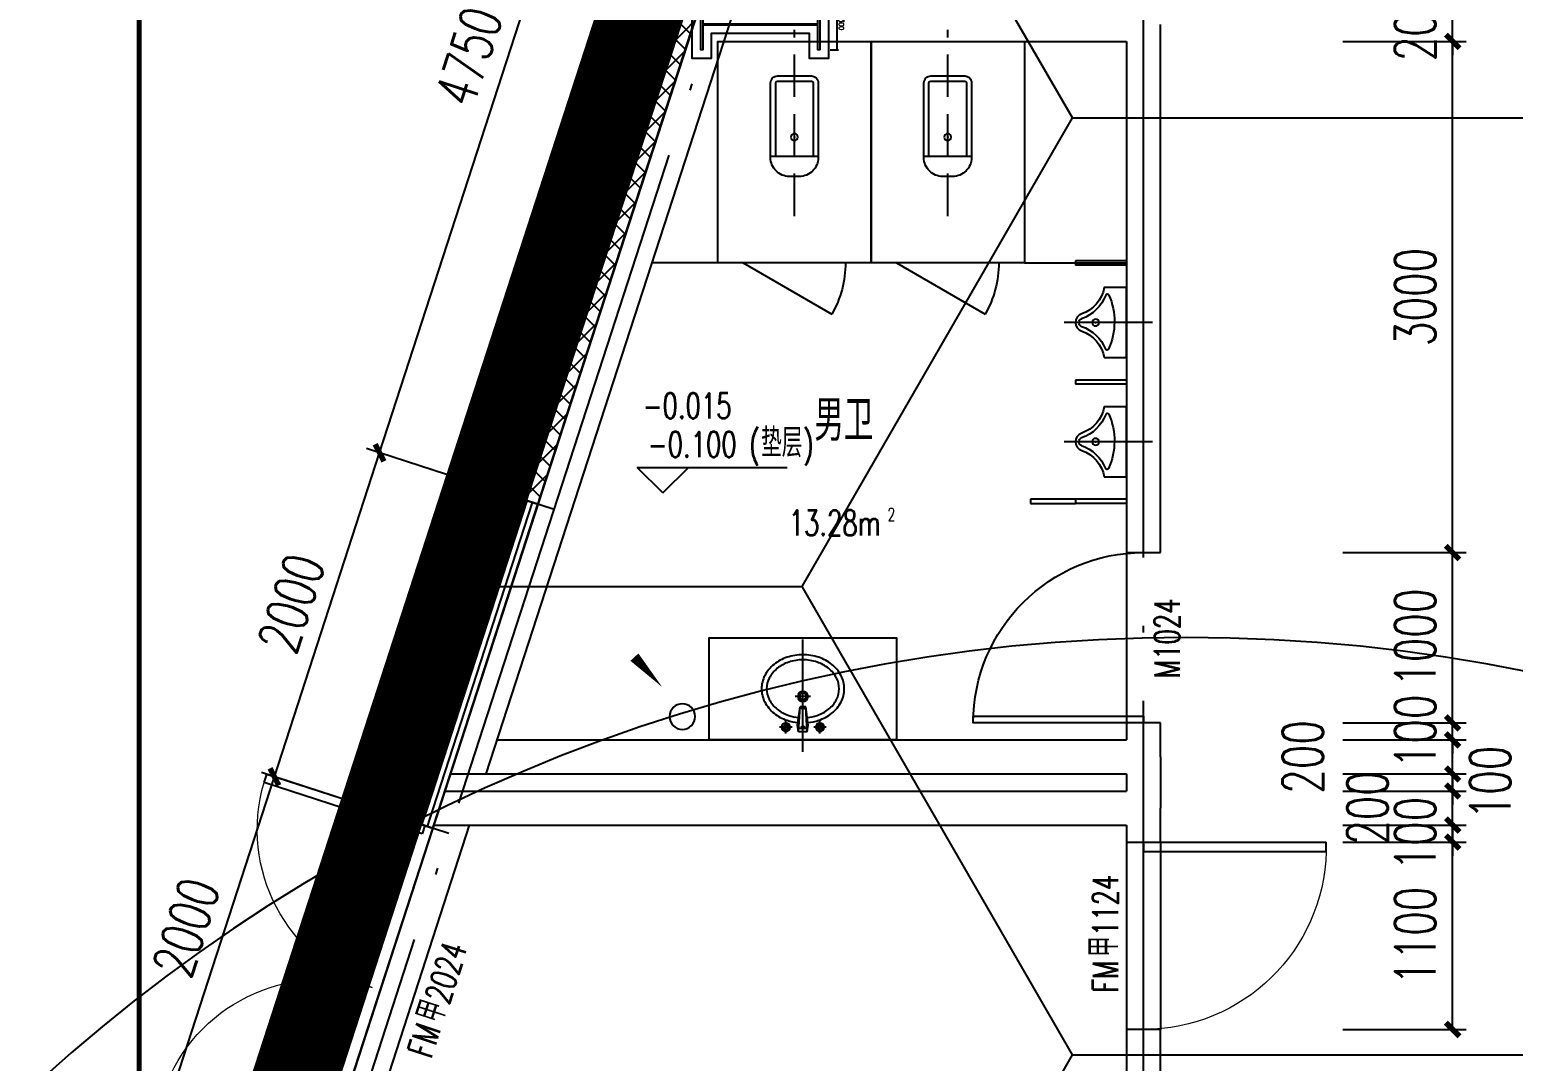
# Model space of a CAD drawing. Extents: x -821772 to -21949, y 506164 to 1049594.
# Drawn here: x -301393 to -292684, y 610383 to 616439 of the extents above; entities that cross this region are included whole.
import ezdxf
from ezdxf.xclip import XClip

# ---------------------------------------------------------------- set-up
doc = ezdxf.new("R2010")
doc.units = 0
doc.header["$LTSCALE"] = 1000
doc.header["$MEASUREMENT"] = 0
doc.header["$XCLIPFRAME"] = 2
for name, pattern in [('10平面20250807_t3$0$10平面$1$DOTE', [2.42, 2, -0.2, 0.02, -0.2]), ('10平面20250807_t3$0$DASH', [0.35, 0.25, -0.1]), ('10平面20250807_t3$0$DOTE', [2.42, 2, -0.2, 0.02, -0.2]), ('DASH', [0.35, 0.25, -0.1])]:
    doc.linetypes.add(name, pattern=pattern)
doc.layers.get('Defpoints').update_dxf_attribs({"color": 210})
doc.layers.add('1-防火分区线', color=201, linetype='DASH', lineweight=50)
for name, color, linetype in [('10平面20250807_t3$0$10平面$0$WINDOW_TEXT', 8, 'Continuous'), ('10平面20250807_t3$0$10平面$1$A-AXIS-DOTE', 8, '10平面20250807_t3$0$10平面$1$DOTE'), ('10平面20250807_t3$0$A-AXIS-DOTE', 8, '10平面20250807_t3$0$DOTE'), ('10平面20250807_t3$0$A-AXIS-DP', 8, 'Continuous'), ('10平面20250807_t3$0$A-HATCH-2', 8, 'Continuous'), ('10平面20250807_t3$0$A-LIN-V', 8, 'Continuous'), ('10平面20250807_t3$0$A-WC', 8, 'Continuous'), ('10平面20250807_t3$0$A-WINDOW', 8, 'Continuous'), ('10平面20250807_t3$0$A-彩色打印层', 8, 'Continuous'), ('10平面20250807_t3$0$A-防火门窗', 8, 'Continuous'), ('10平面20250807_t3$0$AS-COLN', 8, 'Continuous'), ('10平面20250807_t3$0$AS-WALL', 8, 'Continuous'), ('10平面20250807_t3$0$AS-结构边线层', 8, 'Continuous'), ('10平面20250807_t3$0$DIM_ELEV', 8, 'Continuous'), ('10平面20250807_t3$0$DIM_SYMB', 8, 'Continuous'), ('10平面20250807_t3$0$PUB_HATCH', 8, 'Continuous'), ('10平面20250807_t3$0$PUB_TEXT', 8, 'Continuous'), ('10平面20250807_t3$0$SB_ZF消火栓', 10, 'Continuous'), ('10平面20250807_t3$0$SB_ZF消火栓M', 10, 'Continuous'), ('10平面20250807_t3$0$建-墙-幕', 8, 'Continuous'), ('10平面20250807_t3$0$建-房间', 8, 'Continuous'), ('10平面20250807_t3$0$建-标高', 8, 'Continuous'), ('10平面20250807_t3$0$建-门', 8, 'Continuous'), ('10平面20250807_t3$0$建-门窗编号', 8, 'Continuous'), ('PUB_HATCH', 8, 'Continuous')]:
    doc.layers.add(name, color=color, linetype=linetype)
doc.styles.add('10平面20250807_t3$0$10平面$0$_TCH_WINDOW', font='SIMPLEX', dxfattribs={"height": 3.5, "bigfont": 'GBCBIG'})
doc.styles.add('10平面20250807_t3$0$_TCH_DIM_T3', font='SIMPLEX', dxfattribs={"width": 0.705882, "bigfont": 'GBCBIG'})
doc.styles.add('10平面20250807_t3$0$_TCH_SPACE', font='SIMPLEX', dxfattribs={"height": 5, "bigfont": 'GBCBIG'})
doc.styles.add('10平面20250807_t3$0$A-STANDARD', font='SIMPLEX', dxfattribs={"bigfont": 'GBCBIG'})
doc.styles.add('10平面20250807_t3$0$A-WIN-LABEL', font='SIMPLEX', dxfattribs={"bigfont": 'GBCBIG'})
doc.dimstyles.new('10平面20250807_t3$0$_TCH_ARCH&&10', dxfattribs={"dimtxt": 29.75, "dimasz": 10, "dimexe": 10, "dimexo": 10, "dimgap": 12.625, "dimtad": 1, "dimdec": 0, "dimzin": 0, "dimdsep": 46, "dimtxsty": '10平面20250807_t3$0$_TCH_DIM_T3', "dimblk": '10平面20250807_t3$0$_ArchTick', "dimcen": 0.09, "dimclrt": 7, "dimazin": 2, "dimtfac": 1, "dimtdec": 0, "dimtix": 1, "dimtmove": 2, "dimatfit": 3, "dimfxl": 0, "dimtolj": 1, "dimtzin": 0, "dimarcsym": 0})
doc.dimstyles.new('10平面20250807_t3$0$_TCH_ARCH&&80', dxfattribs={"dimtxt": 238, "dimasz": 80, "dimexe": 80, "dimexo": 80, "dimgap": 101, "dimtad": 1, "dimdec": 0, "dimzin": 0, "dimdsep": 46, "dimtxsty": '10平面20250807_t3$0$_TCH_DIM_T3', "dimblk": '10平面20250807_t3$0$_ArchTick', "dimcen": 0.09, "dimclrt": 7, "dimazin": 2, "dimtfac": 1, "dimtdec": 0, "dimtix": 1, "dimtmove": 2, "dimatfit": 3, "dimfxl": 0, "dimtolj": 1, "dimtzin": 0, "dimarcsym": 0})
pattern_1 = [(45, (60, 0), (-60.000061, 60.000061), []), (135, (60, 0), (-60.000061, -60.000061), [])]

# ---------------------------------------------------------------- blocks, each defined once
blk = doc.blocks.new('10平面20250807_t3$0$dote')
at = {"layer": '10平面20250807_t3$0$A-AXIS-DOTE', "ltscale": 2}
blk.add_line((-74117.8, -264080), (-74117.8, -178596), dxfattribs=at)
blk.add_lwpolyline([(-94568.7, -243562.8), (-72924.8, -176855.6)], dxfattribs=at)
blk = doc.blocks.new('10平面20250807_t3$0$厕卫')
at = {"layer": '10平面20250807_t3$0$A-AXIS-DOTE', "linetype": '10平面20250807_t3$0$DASH'}
blk.add_line((50, -823.1), (50, 271.9), dxfattribs=at)
at = {"layer": '10平面20250807_t3$0$A-WC'}
for p, q in [((-59.8, -40), (-59.8, -469.7)), ((149.8, -30), (-49.8, -30)), ((159.8, -469.7), (159.8, -40)), ((189.8, -469.7), (-89.8, -469.7)), ((350, -1097.2), (-169.6, -1397.2))]:
    blk.add_line(p, q, dxfattribs=at)
blk.add_lwpolyline([(-400, 202.8), (-400, -1097.2), (500, -1097.2), (500, 202.8)], close=True, dxfattribs=at)
blk.add_lwpolyline([(189.8, -40, 0.414214), (149.8, 0), (-49.8, 0, 0.414214), (-89.8, -40), (-89.8, -479.7, 0.414214), (20.2, -589.7), (79.8, -589.7, 0.414214), (189.8, -479.7)], format="xyb", close=True, dxfattribs=at)
blk.add_circle((50, -358.6), 20, dxfattribs=at)
for centre, radius, start, end in [((-49.8, -40), 10, 90, 180), ((149.8, -40), 10, 0, 90), ((350, -1097.2), 600, 180, 209.99988)]:
    blk.add_arc(centre, radius, start, end, dxfattribs=at)
for p in [(50, 0), (50, -358.6)]:
    blk.add_point(p, dxfattribs=at)
blk = doc.blocks.new('10平面20250807_t3$0$43243')
at = {"layer": '10平面20250807_t3$0$AS-结构边线层'}
blk.add_lwpolyline([(-263994.2, 621290.1), (-277514.2, 621290.1), (-277514.2, 621120.1), (-279354.2, 621120.1), (-279354.2, 620570.1), (-281454.2, 620570), (-281454.2, 621120.1), (-295987, 621120.1), (-313454.2, 567285.8), (-313454.2, 548519.9), (-281454.2, 548519.9), (-281454.2, 549070), (-279354.2, 549070), (-279354.2, 548519.9), (-277514.2, 548519.9), (-277514.2, 548349.9), (-263994.2, 548349.9)], dxfattribs=at)
blk = doc.blocks.new('10平面20250807_t3$0$_ArchTick')
at = {"color": 0, "linetype": 'ByBlock', "const_width": 0.4}
blk.add_lwpolyline([(-0.5, -0.5), (0.5, 0.5)], dxfattribs=at)
blk = doc.blocks.new('*D10488')
at = {"layer": '10平面20250807_t3$0$A-AXIS-DP', "color": 0, "lineweight": -2}
for p, q in [((-195790, 766880), (-195790, 766928.7)), ((-195790, 766918.7), (-195490, 766918.7)), ((-195490, 766880), (-195490, 766928.7))]:
    blk.add_line(p, q, dxfattribs=at)
at = {"layer": 'Defpoints', "color": 0}
for p in [(-195790, 766870), (-195490, 766918.7), (-195490, 766870)]:
    blk.add_point(p, dxfattribs=at)
at = {"layer": '10平面20250807_t3$0$A-AXIS-DP', "color": 0, "lineweight": -2, "xscale": 10, "yscale": 10, "zscale": 10, "rotation": 180}
blk.add_blockref('10平面20250807_t3$0$_ArchTick', (-195790, 766918.7), dxfattribs=at)
at = {"layer": '10平面20250807_t3$0$A-AXIS-DP', "color": 0, "lineweight": -2, "xscale": 10, "yscale": 10, "zscale": 10}
blk.add_blockref('10平面20250807_t3$0$_ArchTick', (-195490, 766918.7), dxfattribs=at)
at = {"layer": '10平面20250807_t3$0$A-AXIS-DP', "color": 7, "insert": (-195640, 766946.2), "char_height": 29.75, "attachment_point": 5, "style": '10平面20250807_t3$0$_TCH_DIM_T3'}
blk.add_mtext('\\A1;300', dxfattribs=at)
blk = doc.blocks.new('*D10489')
at = {"layer": '10平面20250807_t3$0$A-AXIS-DP', "color": 0, "lineweight": -2}
for p, q in [((-195800, 766820), (-195841.2, 766820)), ((-195831.2, 766120), (-195831.2, 766820)), ((-195800, 766120), (-195841.2, 766120))]:
    blk.add_line(p, q, dxfattribs=at)
at = {"layer": 'Defpoints', "color": 0}
for p in [(-195831.2, 766820), (-195790, 766820), (-195790, 766120)]:
    blk.add_point(p, dxfattribs=at)
at = {"layer": '10平面20250807_t3$0$A-AXIS-DP', "color": 0, "lineweight": -2, "xscale": 10, "yscale": 10, "zscale": 10}
for p, rotation in [((-195831.2, 766820), 90), ((-195831.2, 766120), 270)]:
    blk.add_blockref('10平面20250807_t3$0$_ArchTick', p, dxfattribs=dict(at, rotation=rotation))
at = {"layer": '10平面20250807_t3$0$A-AXIS-DP', "color": 7, "insert": (-195858.7, 766470), "char_height": 29.75, "attachment_point": 5, "rotation": 90, "style": '10平面20250807_t3$0$_TCH_DIM_T3'}
blk.add_mtext('\\A1;700', dxfattribs=at)
blk = doc.blocks.new('10平面20250807_t3$0$$lvtry$00000224')
at = {"color": 0}
for p, q in [((-362.5, 0), (-362.5, -300)), ((-337.5, 0), (-362.5, 0)), ((-337.5, 0), (-337.5, -300)), ((337.5, 0), (337.5, -300)), ((362.5, 0), (337.5, 0)), ((362.5, 0), (362.5, -300)), ((-337.5, -300), (-362.5, -300)), ((362.5, -300), (337.5, -300))]:
    blk.add_line(p, q, dxfattribs=at)
at = {"color": 0, "elevation": 0}
blk.add_lwpolyline([(-205, -130.7), (-205, 0), (205, 0), (205, -130.7, 0.268068), (50.8, -263.5, -0.317765), (0, -299.6, -0.317765), (-50.8, -263.5, 0.268068)], format="xyb", close=True, dxfattribs=at)
at = {"color": 0}
blk.add_circle((0, -181.6, 0), 20, dxfattribs=at)
for centre, radius, start, end in [((5.1, -466.4, 0), 395, 66.66751, 114.10839), ((-152.2, -115, 0), 10, 114.10839, 248.1394), ((-242.8, -340.9, 0), 233.4, 19.26394, 68.1394), ((242.8, -340.9, 0), 233.4, 110.49411, 160.73606), ((157.6, -112.9, 0), 10, 290.49411, 66.66751), ((0.2, -256, 0), 24, 199.26394, 269.49984), ((-0.2, -256, 0), 24, 270.50016, 340.73606)]:
    blk.add_arc(centre, radius, start, end, dxfattribs=at)
blk.add_point((0, -181.6, 0), dxfattribs=at)
at = {"layer": '10平面20250807_t3$0$A-AXIS-DOTE'}
blk.add_lwpolyline([(0, 152.7), (0, -367.3)], dxfattribs=at)
blk = doc.blocks.new('10平面20250807_t3$0$小便器')
at = {"layer": '10平面20250807_t3$0$A-WC', "xscale": -1, "rotation": 89.99999999999999}
blk.add_blockref('10平面20250807_t3$0$$lvtry$00000224', (2044606.1, 1695653.6), dxfattribs=at)
blk = doc.blocks.new('10平面20250807_t3$0$343243')
at = {"layer": '10平面20250807_t3$0$10平面$1$A-AXIS-DOTE'}
blk.add_lwpolyline([(-137039.2, 783550), (-137039.2, 784210)], dxfattribs=at)
at = {"layer": '10平面20250807_t3$0$A-WC'}
for p, q in [((-137084.2, 783875), (-136994.1, 783875)), ((-137039.2, 783829.9), (-137039.2, 783920.1)), ((-137070.6, 783706.5), (-137055.9, 783814.2)), ((-137064.2, 783667.6), (-137055.9, 783814.2)), ((-137056.4, 783804.1), (-137022, 783804.1)), ((-137055.9, 783814.2), (-137022.5, 783814.2)), ((-137014.2, 783667.6), (-137022.5, 783814.2)), ((-137007.7, 783706.5), (-137022.5, 783814.2)), ((-137175.7, 783694), (-137102.7, 783694)), ((-137139.2, 783657.5), (-137139.2, 783730.5)), ((-137064.2, 783667.6), (-137070.6, 783706.5)), ((-137063.1, 783687.3), (-137015.3, 783687.3)), ((-137014.2, 783667.6), (-137007.7, 783706.5)), ((-136975.7, 783694), (-136902.7, 783694)), ((-136939.2, 783657.5), (-136939.2, 783730.5)), ((-137064.2, 783667.6), (-137014.2, 783667.6))]:
    blk.add_line(p, q, dxfattribs=at)
for points in [[(-137068.6, 783721.5, -0.055034), (-137132.1, 783735, -0.088849), (-137208.4, 783776.4, -0.104988), (-137263.3, 783843.2, -0.12017), (-137282, 783920, -0.12017), (-137263.3, 783996.8, -0.104988), (-137208.4, 784063.6, -0.088849), (-137132.1, 784105, -0.080052), (-137039.2, 784120, -0.080052)], [(-137039.2, 784120, -0.080052), (-136946.3, 784105, -0.088849), (-136870, 784063.6, -0.104988), (-136815.1, 783996.8, -0.12017), (-136796.4, 783920, -0.12017), (-136815.1, 783843.2, -0.104988), (-136870, 783776.4, -0.088849), (-136946.3, 783735, -0.055034), (-137009.8, 783721.5, -0.080052)], [(-137064.5, 783751.2, -0.056066), (-137122.6, 783763.4, -0.088849), (-137189.7, 783799.8, -0.104988), (-137236.6, 783857, -0.12017), (-137252, 783920, -0.12017), (-137236.6, 783983, -0.104988), (-137189.7, 784040.2, -0.088849), (-137122.6, 784076.6, -0.080052), (-137039.2, 784090, -0.080052)], [(-137039.2, 784090, -0.080052), (-136955.7, 784076.6, -0.088849), (-136888.7, 784040.2, -0.104988), (-136841.7, 783983, -0.12017), (-136826.4, 783920, -0.12017), (-136841.7, 783857, -0.104988), (-136888.7, 783799.8, -0.088849), (-136955.7, 783763.4, -0.056066), (-137013.9, 783751.2, -0.080052)]]:
    blk.add_lwpolyline(points, format="xyb", dxfattribs=at)
for centre, radius in [((-137039.2, 783875), 30), ((-137039.2, 783875), 20), ((-137139.2, 783694), 25), ((-137139.2, 783694), 15), ((-136939.2, 783694), 25), ((-136939.2, 783694), 15)]:
    blk.add_circle(centre, radius, dxfattribs=at)
for centre, start, end in [((-137040.4, 783694.7), 80.52523, 279.47477), ((-137038, 783694.7), 260.52523, 99.47477)]:
    blk.add_arc(centre, 7.19, start, end, dxfattribs=at)
blk = doc.blocks.new('10平面20250807_t3$0$3132')
at = {"layer": '10平面20250807_t3$0$DIM_ELEV', "linetype": '10平面20250807_t3$0$DASH', "const_width": 30}
blk.add_lwpolyline([(-300250, 621840), (-292930, 621840, -0.414214), (-292430, 621340), (-292430, 609770, -0.414214), (-292930, 609270), (-300250, 609270, -0.414214), (-300750, 609770), (-300750, 621340, -0.414214)], format="xyb", close=True, dxfattribs=at)
blk = doc.blocks.new('10平面20250807_t3$0$45345')
at = {"layer": '10平面20250807_t3$0$A-WC'}
h = blk.add_hatch(dxfattribs=at)
h.set_pattern_fill('ANSI31', color=256, scale=10)
h.set_pattern_definition([(30, (40598742844.535, 3385776346.45), (-7.9375, 13.74815), [])])
edge = h.paths.add_edge_path()
edge.add_arc((40598742441.347763, 3385774511.717568), 50, 0, 360)
blk.add_circle((40598742441.347763, 3385774511.717568), 50, dxfattribs=at)
blk = doc.blocks.new('10平面20250807_t3$0$A$C5D961328')
at = {"layer": '10平面20250807_t3$0$A-LIN-V', "ltscale": 500}
blk.add_circle((350, 40), 10001.4, dxfattribs=at)
blk = doc.blocks.new('10平面20250807_t3$0$we42342343234')
at = {"layer": '10平面20250807_t3$0$SB_ZF消火栓M', "xscale": -1, "rotation": 270}
blk.add_blockref('10平面20250807_t3$0$A$C5D961328', (-294644.2, 602520), dxfattribs=at)
blk = doc.blocks.new('10平面20250807_t3$0$234243242332')
at = {"layer": '10平面20250807_t3$0$SB_ZF消火栓'}
blk.add_blockref('10平面20250807_t3$0$we42342343234', (0, 0), dxfattribs=at)
blk = doc.blocks.new('*D11659')
at = {"layer": '10平面20250807_t3$0$A-AXIS-DP', "color": 0, "lineweight": -2}
for p, q in [((-300573.8, 610150.7), (-299956.6, 612053)), ((-298931.7, 611720.5), (-300032.7, 612077.7)), ((-299548.9, 609818.1), (-300649.9, 610175.4))]:
    blk.add_line(p, q, dxfattribs=at)
at = {"layer": 'Defpoints', "color": 0}
for p in [(-299956.6, 612053), (-298855.6, 611695.8), (-299472.8, 609793.4)]:
    blk.add_point(p, dxfattribs=at)
at = {"layer": '10平面20250807_t3$0$A-AXIS-DP', "color": 0, "lineweight": -2, "xscale": 80, "yscale": 80, "zscale": 80}
for p, rotation in [((-299956.6, 612053), 72.023713418136), ((-300573.8, 610150.7), 252.023713418136)]:
    blk.add_blockref('10平面20250807_t3$0$_ArchTick', p, dxfattribs=dict(at, rotation=rotation))
at = {"layer": '10平面20250807_t3$0$A-AXIS-DP', "color": 7, "insert": (-300474.4, 611169.7), "char_height": 238, "attachment_point": 5, "rotation": 72.02371, "style": '10平面20250807_t3$0$_TCH_DIM_T3'}
blk.add_mtext('\\A1;2000', dxfattribs=at)
blk = doc.blocks.new('*D11660')
at = {"layer": '10平面20250807_t3$0$A-AXIS-DP', "color": 0, "lineweight": -2}
for p, q in [((-299956.6, 612053), (-299339.3, 613955.4)), ((-298314.4, 613622.9), (-299415.4, 613980.1)), ((-298931.7, 611720.5), (-300032.7, 612077.7))]:
    blk.add_line(p, q, dxfattribs=at)
at = {"layer": 'Defpoints', "color": 0}
for p in [(-299339.3, 613955.4), (-298238.3, 613598.2), (-298855.6, 611695.8)]:
    blk.add_point(p, dxfattribs=at)
at = {"layer": '10平面20250807_t3$0$A-AXIS-DP', "color": 0, "lineweight": -2, "xscale": 80, "yscale": 80, "zscale": 80}
for p, rotation in [((-299339.3, 613955.4), 72.02371341813563), ((-299956.6, 612053), 252.0237134181356)]:
    blk.add_blockref('10平面20250807_t3$0$_ArchTick', p, dxfattribs=dict(at, rotation=rotation))
at = {"layer": '10平面20250807_t3$0$A-AXIS-DP', "color": 7, "insert": (-299857.2, 613072.1), "char_height": 238, "attachment_point": 5, "rotation": 72.02371, "style": '10平面20250807_t3$0$_TCH_DIM_T3'}
blk.add_mtext('\\A1;2000', dxfattribs=at)
blk = doc.blocks.new('*D11661')
at = {"layer": '10平面20250807_t3$0$A-AXIS-DP', "color": 0, "lineweight": -2}
for p, q in [((-299339.3, 613955.4), (-297873.4, 618473.5)), ((-296848.5, 618141), (-297949.4, 618498.2)), ((-298314.4, 613622.9), (-299415.4, 613980.1))]:
    blk.add_line(p, q, dxfattribs=at)
at = {"layer": 'Defpoints', "color": 0}
for p in [(-297873.4, 618473.5), (-296772.4, 618116.3), (-298238.3, 613598.2)]:
    blk.add_point(p, dxfattribs=at)
at = {"layer": '10平面20250807_t3$0$A-AXIS-DP', "color": 0, "lineweight": -2, "xscale": 80, "yscale": 80, "zscale": 80}
for p, rotation in [((-297873.4, 618473.5), 72.02371341813652), ((-299339.3, 613955.4), 252.0237134181365)]:
    blk.add_blockref('10平面20250807_t3$0$_ArchTick', p, dxfattribs=dict(at, rotation=rotation))
at = {"layer": '10平面20250807_t3$0$A-AXIS-DP', "color": 7, "insert": (-298815.6, 616282.4), "char_height": 238, "attachment_point": 5, "rotation": 72.02371, "style": '10平面20250807_t3$0$_TCH_DIM_T3'}
blk.add_mtext('\\A1;4750', dxfattribs=at)
blk = doc.blocks.new('*D11715')
at = {"layer": '10平面20250807_t3$0$A-AXIS-DP', "color": 0, "lineweight": -2}
for p, q in [((-293684.2, 611670), (-292960, 611670)), ((-293040, 610570), (-293040, 611670)), ((-293684.2, 610570), (-292960, 610570))]:
    blk.add_line(p, q, dxfattribs=at)
at = {"layer": 'Defpoints', "color": 0}
for p in [(-293764.2, 611670), (-293040, 611670), (-293764.2, 610570)]:
    blk.add_point(p, dxfattribs=at)
at = {"layer": '10平面20250807_t3$0$A-AXIS-DP', "color": 0, "lineweight": -2, "xscale": 80, "yscale": 80, "zscale": 80}
for p, rotation in [((-293040, 611670), 90), ((-293040, 610570), 270)]:
    blk.add_blockref('10平面20250807_t3$0$_ArchTick', p, dxfattribs=dict(at, rotation=rotation))
at = {"layer": '10平面20250807_t3$0$A-AXIS-DP', "color": 7, "insert": (-293260, 611120), "char_height": 238, "attachment_point": 5, "rotation": 90, "style": '10平面20250807_t3$0$_TCH_DIM_T3'}
blk.add_mtext('\\A1;1100', dxfattribs=at)
blk = doc.blocks.new('*D11716')
at = {"layer": '10平面20250807_t3$0$A-AXIS-DP', "color": 0, "lineweight": -2}
for p, q in [((-293040, 611770), (-293040, 611850)), ((-293684.2, 611770), (-292960, 611770)), ((-293040, 611670), (-293040, 611770)), ((-293684.2, 611670), (-292960, 611670)), ((-293040, 611670), (-293040, 611590))]:
    blk.add_line(p, q, dxfattribs=at)
at = {"layer": 'Defpoints', "color": 0}
for p in [(-293764.2, 611770), (-293040, 611770), (-293764.2, 611670)]:
    blk.add_point(p, dxfattribs=at)
at = {"layer": '10平面20250807_t3$0$A-AXIS-DP', "color": 0, "lineweight": -2, "xscale": 80, "yscale": 80, "zscale": 80}
for p, rotation in [((-293040, 611770), 270), ((-293040, 611670), 90)]:
    blk.add_blockref('10平面20250807_t3$0$_ArchTick', p, dxfattribs=dict(at, rotation=rotation))
at = {"layer": '10平面20250807_t3$0$A-AXIS-DP', "color": 7, "insert": (-293260, 611720), "char_height": 238, "attachment_point": 5, "rotation": 90, "style": '10平面20250807_t3$0$_TCH_DIM_T3'}
blk.add_mtext('\\A1;100', dxfattribs=at)
blk = doc.blocks.new('*D11717')
at = {"layer": '10平面20250807_t3$0$A-AXIS-DP', "color": 0, "lineweight": -2}
for p, q in [((-293040, 611970), (-293040, 612050)), ((-293684.2, 611970), (-292960, 611970)), ((-293040, 611770), (-293040, 611970)), ((-293684.2, 611770), (-292960, 611770)), ((-293040, 611770), (-293040, 611690))]:
    blk.add_line(p, q, dxfattribs=at)
at = {"layer": 'Defpoints', "color": 0}
for p in [(-293764.2, 611970), (-293040, 611970), (-293764.2, 611770)]:
    blk.add_point(p, dxfattribs=at)
at = {"layer": '10平面20250807_t3$0$A-AXIS-DP', "color": 0, "lineweight": -2, "xscale": 80, "yscale": 80, "zscale": 80}
for p, rotation in [((-293040, 611970), 270), ((-293040, 611770), 90)]:
    blk.add_blockref('10平面20250807_t3$0$_ArchTick', p, dxfattribs=dict(at, rotation=rotation))
at = {"layer": '10平面20250807_t3$0$A-AXIS-DP', "color": 7, "insert": (-293540, 611870), "char_height": 238, "attachment_point": 5, "rotation": 90, "style": '10平面20250807_t3$0$_TCH_DIM_T3'}
blk.add_mtext('\\A1;200', dxfattribs=at)
blk = doc.blocks.new('*D11718')
at = {"layer": '10平面20250807_t3$0$A-AXIS-DP', "color": 0, "lineweight": -2}
for p, q in [((-293040, 612070), (-293040, 612150)), ((-293684.2, 612070), (-292960, 612070)), ((-293040, 611970), (-293040, 612070)), ((-293684.2, 611970), (-292960, 611970)), ((-293040, 611970), (-293040, 611890))]:
    blk.add_line(p, q, dxfattribs=at)
at = {"layer": 'Defpoints', "color": 0}
for p in [(-293764.2, 612070), (-293040, 612070), (-293764.2, 611970)]:
    blk.add_point(p, dxfattribs=at)
at = {"layer": '10平面20250807_t3$0$A-AXIS-DP', "color": 0, "lineweight": -2, "xscale": 80, "yscale": 80, "zscale": 80}
for p, rotation in [((-293040, 612070), 270), ((-293040, 611970), 90)]:
    blk.add_blockref('10平面20250807_t3$0$_ArchTick', p, dxfattribs=dict(at, rotation=rotation))
at = {"layer": '10平面20250807_t3$0$A-AXIS-DP', "color": 7, "insert": (-292820, 612020), "char_height": 238, "attachment_point": 5, "rotation": 90, "style": '10平面20250807_t3$0$_TCH_DIM_T3'}
blk.add_mtext('\\A1;100', dxfattribs=at)
blk = doc.blocks.new('*D11719')
at = {"layer": '10平面20250807_t3$0$A-AXIS-DP', "color": 0, "lineweight": -2}
for p, q in [((-293040, 612270), (-293040, 612350)), ((-293684.2, 612270), (-292960, 612270)), ((-293040, 612070), (-293040, 612270)), ((-293684.2, 612070), (-292960, 612070)), ((-293040, 612070), (-293040, 611990))]:
    blk.add_line(p, q, dxfattribs=at)
at = {"layer": 'Defpoints', "color": 0}
for p in [(-293764.2, 612270), (-293040, 612270), (-293764.2, 612070)]:
    blk.add_point(p, dxfattribs=at)
at = {"layer": '10平面20250807_t3$0$A-AXIS-DP', "color": 0, "lineweight": -2, "xscale": 80, "yscale": 80, "zscale": 80}
for p, rotation in [((-293040, 612270), 270), ((-293040, 612070), 90)]:
    blk.add_blockref('10平面20250807_t3$0$_ArchTick', p, dxfattribs=dict(at, rotation=rotation))
at = {"layer": '10平面20250807_t3$0$A-AXIS-DP', "color": 7, "insert": (-293920, 612170), "char_height": 238, "attachment_point": 5, "rotation": 90, "style": '10平面20250807_t3$0$_TCH_DIM_T3'}
blk.add_mtext('\\A1;200', dxfattribs=at)
blk = doc.blocks.new('*D11720')
at = {"layer": '10平面20250807_t3$0$A-AXIS-DP', "color": 0, "lineweight": -2}
for p, q in [((-293040, 612370), (-293040, 612450)), ((-293684.2, 612370), (-292960, 612370)), ((-293040, 612270), (-293040, 612370)), ((-293684.2, 612270), (-292960, 612270)), ((-293040, 612270), (-293040, 612190))]:
    blk.add_line(p, q, dxfattribs=at)
at = {"layer": 'Defpoints', "color": 0}
for p in [(-293764.2, 612370), (-293040, 612370), (-293764.2, 612270)]:
    blk.add_point(p, dxfattribs=at)
at = {"layer": '10平面20250807_t3$0$A-AXIS-DP', "color": 0, "lineweight": -2, "xscale": 80, "yscale": 80, "zscale": 80}
for p, rotation in [((-293040, 612370), 270), ((-293040, 612270), 90)]:
    blk.add_blockref('10平面20250807_t3$0$_ArchTick', p, dxfattribs=dict(at, rotation=rotation))
at = {"layer": '10平面20250807_t3$0$A-AXIS-DP', "color": 7, "insert": (-293260, 612320), "char_height": 238, "attachment_point": 5, "rotation": 90, "style": '10平面20250807_t3$0$_TCH_DIM_T3'}
blk.add_mtext('\\A1;100', dxfattribs=at)
blk = doc.blocks.new('*D11721')
at = {"layer": '10平面20250807_t3$0$A-AXIS-DP', "color": 0, "lineweight": -2}
for p, q in [((-293684.2, 613370), (-292960, 613370)), ((-293040, 612370), (-293040, 613370)), ((-293684.2, 612370), (-292960, 612370))]:
    blk.add_line(p, q, dxfattribs=at)
at = {"layer": 'Defpoints', "color": 0}
for p in [(-293764.2, 613370), (-293040, 613370), (-293764.2, 612370)]:
    blk.add_point(p, dxfattribs=at)
at = {"layer": '10平面20250807_t3$0$A-AXIS-DP', "color": 0, "lineweight": -2, "xscale": 80, "yscale": 80, "zscale": 80}
for p, rotation in [((-293040, 613370), 90), ((-293040, 612370), 270)]:
    blk.add_blockref('10平面20250807_t3$0$_ArchTick', p, dxfattribs=dict(at, rotation=rotation))
at = {"layer": '10平面20250807_t3$0$A-AXIS-DP', "color": 7, "insert": (-293260, 612870), "char_height": 238, "attachment_point": 5, "rotation": 90, "style": '10平面20250807_t3$0$_TCH_DIM_T3'}
blk.add_mtext('\\A1;1000', dxfattribs=at)
blk = doc.blocks.new('*D11722')
at = {"layer": '10平面20250807_t3$0$A-AXIS-DP', "color": 0, "lineweight": -2}
for p, q in [((-293684.2, 616370), (-292960, 616370)), ((-293040, 613370), (-293040, 616370)), ((-293684.2, 613370), (-292960, 613370))]:
    blk.add_line(p, q, dxfattribs=at)
at = {"layer": 'Defpoints', "color": 0}
for p in [(-293764.2, 616370), (-293040, 616370), (-293764.2, 613370)]:
    blk.add_point(p, dxfattribs=at)
at = {"layer": '10平面20250807_t3$0$A-AXIS-DP', "color": 0, "lineweight": -2, "xscale": 80, "yscale": 80, "zscale": 80}
for p, rotation in [((-293040, 616370), 90), ((-293040, 613370), 270)]:
    blk.add_blockref('10平面20250807_t3$0$_ArchTick', p, dxfattribs=dict(at, rotation=rotation))
at = {"layer": '10平面20250807_t3$0$A-AXIS-DP', "color": 7, "insert": (-293260, 614870), "char_height": 238, "attachment_point": 5, "rotation": 90, "style": '10平面20250807_t3$0$_TCH_DIM_T3'}
blk.add_mtext('\\A1;3000', dxfattribs=at)
blk = doc.blocks.new('*D11723')
at = {"layer": '10平面20250807_t3$0$A-AXIS-DP', "color": 0, "lineweight": -2}
for p, q in [((-293040, 616570), (-293040, 616650)), ((-293684.2, 616570), (-292960, 616570)), ((-293040, 616370), (-293040, 616570)), ((-293684.2, 616370), (-292960, 616370)), ((-293040, 616370), (-293040, 616290))]:
    blk.add_line(p, q, dxfattribs=at)
at = {"layer": 'Defpoints', "color": 0}
for p in [(-293764.2, 616570), (-293040, 616570), (-293764.2, 616370)]:
    blk.add_point(p, dxfattribs=at)
at = {"layer": '10平面20250807_t3$0$A-AXIS-DP', "color": 0, "lineweight": -2, "xscale": 80, "yscale": 80, "zscale": 80}
for p, rotation in [((-293040, 616570), 270), ((-293040, 616370), 90)]:
    blk.add_blockref('10平面20250807_t3$0$_ArchTick', p, dxfattribs=dict(at, rotation=rotation))
at = {"layer": '10平面20250807_t3$0$A-AXIS-DP', "color": 7, "insert": (-293260, 616470), "char_height": 238, "attachment_point": 5, "rotation": 90, "style": '10平面20250807_t3$0$_TCH_DIM_T3'}
blk.add_mtext('\\A1;200', dxfattribs=at)
blk = doc.blocks.new('*U10179')
at = {"color": 0}
blk.add_lwpolyline([(500, 0), (500, 1000), (460, 1000), (460, 0)], close=True, dxfattribs=at)
blk.add_arc((500, 0), 1000, 90, 180, dxfattribs=at)
blk = doc.blocks.new('*U10178')
at = {"color": 0, "xscale": 0.001, "yscale": 0.001, "zscale": 0.001}
blk.add_blockref('*U10179', (0, 0), dxfattribs=at)
blk = doc.blocks.new('10平面20250807_t3$0$10平面$0$$DorLib2D$00000002')
for p, q in [((-0.5, 0), (-0.5, 0.4875)), ((-0.475, 0.4875), (-0.5, 0.4875)), ((-0.475, 0), (-0.475, 0.4875)), ((0.475, 0), (0.475, 0.4875)), ((0.475, 0.4875), (0.5, 0.4875)), ((0.5, 0), (0.5, 0.4875)), ((-0.5, 0), (-0.475, 0)), ((0.5, 0), (0.475, 0))]:
    blk.add_line(p, q)
at = {"lineweight": 13}
for centre, start, end in [((-0.4875, 0), 0, 88.5307), ((0.4875, 0), 91.4693, 180)]:
    blk.add_arc(centre, 0.4875, start, end, dxfattribs=at)
blk = doc.blocks.new('10平面20250807_t3$0$$DorLib2D$00000001')
for p, q in [((0.45, 0.975), (0.5, 0.975)), ((0.45, 0), (0.45, 0.975)), ((0.5, 0), (0.5, 0.975)), ((0.5, 0), (0.45, 0))]:
    blk.add_line(p, q)
at = {"lineweight": 13}
blk.add_arc((0.475, 0), 0.975, 91.46928, 180, dxfattribs=at)
blk = doc.blocks.new('10平面20250807_t3$0$nt66')
at = {"layer": '10平面20250807_t3$0$A-HATCH-2'}
blk.add_lwpolyline([(-195840, 766870), (-195440, 766870), (-195440, 766758), (-195586, 766758), (-195586, 766182), (-195440, 766182), (-195440, 766070), (-195840, 766070), (-195840, 766182), (-195694, 766182), (-195694, 766758), (-195840, 766758)], close=True, dxfattribs=at)
at = {"layer": '10平面20250807_t3$0$AS-COLN'}
blk.add_lwpolyline([(-195790, 766820), (-195490, 766820), (-195490, 766808), (-195636, 766808), (-195636, 766132), (-195490, 766132), (-195490, 766120), (-195790, 766120), (-195790, 766132), (-195644, 766132), (-195644, 766808), (-195790, 766808)], close=True, dxfattribs=at)
at = {"layer": '10平面20250807_t3$0$A-AXIS-DP'}
for p1, p2, distance, picture, middle in [((-195790, 766870), (-195490, 766870), 48.8, '*D10488', (-195640, 766946.2)), ((-195790, 766120), (-195790, 766820), 41.2, '*D10489', (-195858.7, 766470))]:
    dim = blk.add_aligned_dim(p1=p1, p2=p2, distance=distance, dimstyle='10平面20250807_t3$0$_TCH_ARCH&&10', dxfattribs=at)
    dim.commit()
    dim.dimension.update_dxf_attribs({"geometry": picture, "text_midpoint": middle})
blk = doc.blocks.new('10平面20250807_t3$0$42343')
at = {"rotation": 270}
blk.add_blockref('10平面20250807_t3$0$nt66', (-1063574.2, 420830), dxfattribs=at)
blk = doc.blocks.new('10平面20250807_t3')
at = {"layer": '10平面20250807_t3$0$PUB_HATCH'}
h = blk.add_hatch(dxfattribs=at)
h.set_pattern_fill('多孔材料', color=256, scale=30, style=0)
h.set_pattern_definition(pattern_1)
h.paths.add_polyline_path([(-297510.8, 616423.7), (-296943.6, 618171.9), (-297228.9, 618264.4), (-297796.2, 616516.3)])
h = blk.add_hatch(dxfattribs=at)
h.set_pattern_fill('多孔材料', color=256, scale=30, style=0)
h.set_pattern_definition(pattern_1)
h.paths.add_polyline_path([(-297510.8, 616423.7), (-297796.2, 616516.3), (-298694.9, 613746.3), (-298409.5, 613653.7)])
at = {"layer": '10平面20250807_t3$0$A-WC'}
for p, q in [((-297318, 615070), (-297739.8, 615070)), ((-295554.2, 615070), (-294954.2, 615070)), ((-295254.2, 613682.5), (-295518, 613682.5)), ((-295518, 613682.5), (-295518, 613672.5)), ((-295518, 613672.5), (-295518, 613662.5)), ((-295518, 613662.5), (-295518, 613657.5)), ((-295518, 613657.5), (-295254.2, 613657.5))]:
    blk.add_line(p, q, dxfattribs=at)
blk.add_lwpolyline([(-296304.2, 612270), (-297404.2, 612270), (-297404.2, 612870), (-296304.2, 612870), (-296304.2, 612270)], dxfattribs=at)
at = {"layer": '10平面20250807_t3$0$A-彩色打印层'}
for p, q in [((-297960.2, 615038.7), (-297923.7, 615151.2)), ((-299644.2, 609848.5), (-299027, 611750.9)), ((-299454, 609786.8), (-298810.5, 611770))]:
    blk.add_line(p, q, dxfattribs=at)
at = {"layer": '10平面20250807_t3$0$A-防火门窗'}
for p, q in [((-294954.2, 611670), (-294954.2, 610570)), ((-294754.2, 611670), (-294754.2, 610570))]:
    blk.add_line(p, q, dxfattribs=at)
at = {"layer": '10平面20250807_t3$0$AS-WALL'}
for p, q in [((-297295.5, 616439.1), (-296354.6, 619339.1)), ((-297510.8, 616423.7), (-296943.6, 618171.9)), ((-298923.4, 612070), (-297485.8, 616500.9)), ((-297796.2, 616516.3), (-298694.9, 613746.3)), ((-294754.2, 613370), (-294754.2, 616470)), ((-298713.1, 612070), (-297295.5, 616439.1)), ((-297510.8, 616423.7), (-298409.5, 613653.7)), ((-297528.2, 616370), (-297528.2, 616370)), ((-297318, 616370), (-294954.2, 616370)), ((-294954.2, 616370), (-294954.2, 613370)), ((-298409.5, 613653.7), (-298694.9, 613746.3)), ((-294954.2, 613370), (-294754.2, 613370)), ((-294754.2, 612370), (-294954.2, 612370)), ((-294954.2, 612370), (-294954.2, 612270)), ((-294754.2, 612170), (-294754.2, 612370)), ((-298648.3, 612270), (-294954.2, 612270)), ((-294754.2, 612170), (-294754.2, 611870)), ((-298923.4, 612070), (-298713.1, 612070)), ((-298713.1, 612070), (-294954.2, 612070)), ((-294954.2, 612070), (-294954.2, 611970)), ((-298955.9, 611970), (-294954.2, 611970)), ((-294754.2, 611670), (-294754.2, 611870)), ((-299020.7, 611770), (-294954.2, 611770)), ((-294954.2, 611770), (-294954.2, 611670)), ((-294954.2, 611670), (-294754.2, 611670)), ((-294954.2, 610570), (-294954.2, 587320)), ((-294754.2, 610570), (-294954.2, 610570)), ((-294754.2, 587320), (-294754.2, 610570))]:
    blk.add_line(p, q, dxfattribs=at)
at = {"layer": '10平面20250807_t3$0$DIM_SYMB'}
blk.add_lwpolyline([(-298200, 613140, 0, 0, 0), (-297680, 612580, 0, 64, 0), (-297843.3, 612755.9, 0, 0, 0)], format="xyseb", dxfattribs=at)
at = {"layer": '10平面20250807_t3$0$建-墙-幕'}
for p, q in [((-299088.4, 611885.4), (-298504.7, 613684.6)), ((-299056.7, 611875.1), (-298473, 613674.3)), ((-299025, 611864.9), (-298441.3, 613664)), ((-298504.7, 613684.6), (-298409.5, 613653.7)), ((-298993.3, 611854.6), (-298409.5, 613653.7)), ((-299088.4, 611885.4), (-299121.9, 611782.2)), ((-299090.2, 611771.9), (-299056.7, 611875.1)), ((-299058.5, 611761.6), (-299025, 611864.9)), ((-299026.8, 611751.3), (-298993.3, 611854.6)), ((-299121.9, 611782.2), (-299026.8, 611751.3))]:
    blk.add_line(p, q, dxfattribs=at)
at = {"layer": '10平面20250807_t3$0$建-标高'}
for p, q in [((-297676.4, 613720), (-297826.4, 613870)), ((-297826.4, 613870), (-296946.4, 613870)), ((-297676.4, 613720), (-297526.4, 613870))]:
    blk.add_line(p, q, dxfattribs=at)
at = {"layer": '10平面20250807_t3$0$建-门'}
blk.add_line((-294954.2, 613370), (-294954.2, 612370), dxfattribs=at)
at = {"xscale": -1}
for p in [(-296854.2, 616167.2), (-295954.2, 616167.2)]:
    blk.add_blockref('10平面20250807_t3$0$厕卫', p, dxfattribs=at)
at = {"rotation": 180.0000000000122}
for p in [(1749651.9, 2310373.6), (1749651.9, 2309673.6)]:
    blk.add_blockref('10平面20250807_t3$0$小便器', p, dxfattribs=at)
at = {"layer": '10平面20250807_t3$0$A-AXIS-DP'}
blk.add_blockref('10平面20250807_t3$0$3132', (0, 0), dxfattribs=at)
at = {"layer": '10平面20250807_t3$0$A-LIN-V', "xscale": -1.5, "yscale": 1.5, "zscale": 1.5, "rotation": 342.0237134181253}
blk.add_blockref('10平面20250807_t3$0$45345', (56357640281.1, -23624710765.4), dxfattribs=at)
at = {"layer": '10平面20250807_t3$0$A-WINDOW'}
for name in ['10平面20250807_t3$0$43243', '10平面20250807_t3$0$42343']:
    blk.add_blockref(name, (0, 0), dxfattribs=at)
at = {"layer": '10平面20250807_t3$0$A-WINDOW', "xscale": -1, "rotation": 359.9999999999804}
blk.add_blockref('10平面20250807_t3$0$343243', (-433893.4, -171350), dxfattribs=at)
at = {"layer": '10平面20250807_t3$0$A-防火门窗'}
for name, p, xscale, yscale, zscale, rotation in [('10平面20250807_t3$0$10平面$0$$DorLib2D$00000002', (-299383, 610815.6), -2000, 2000, 100, 72.0237134181378), ('10平面20250807_t3$0$$DorLib2D$00000001', (-294854.2, 611120), -1100, 1100, 199.9999999999998, 269.999999997706)]:
    blk.add_blockref(name, p, dxfattribs=dict(at, xscale=xscale, yscale=yscale, zscale=zscale, rotation=rotation))
at = {"layer": '10平面20250807_t3$0$AS-WALL'}
blk.add_blockref('10平面20250807_t3$0$dote', (-220736.4, 804820), dxfattribs=at)
at = {"layer": '10平面20250807_t3$0$SB_ZF消火栓', "linetype": 'Continuous'}
blk.add_blockref('10平面20250807_t3$0$234243242332', (0, 0), dxfattribs=at)
at = {"layer": '10平面20250807_t3$0$建-门'}
ref = blk.add_blockref('*U10178', (-294854.2, 612870), dxfattribs=dict(at, xscale=1000, yscale=-1000, zscale=199.9999999999998, rotation=269.9999999977616))
ref.add_attrib('A', 'M1024', (-294642.3, 612632.5), dxfattribs={"layer": '10平面20250807_t3$0$建-门窗编号', "ltscale": 500, "height": 148.75, "rotation": 90, "style": '10平面20250807_t3$0$A-WIN-LABEL', "width": 0.705882})
at = {"layer": '10平面20250807_t3$0$10平面$0$WINDOW_TEXT', "style": '10平面20250807_t3$0$10平面$0$_TCH_WINDOW', "width": 0.705882}
for s, rotation, p in [('1124', 90, (-295004.2, 611118.9)), ('2024', 72.02371, (-298933.3, 610710.7)), ('FM', 90, (-295004.2, 610786.1)), ('FM', 72.02371, (-299036, 610394.1))]:
    blk.add_text(s, height=148.75, rotation=rotation, dxfattribs=at).set_placement(p)
at = {"layer": '10平面20250807_t3$0$10平面$0$WINDOW_TEXT', "style": '10平面20250807_t3$0$10平面$0$_TCH_WINDOW'}
for rotation, p in [(90, (-295004.2, 610996.1)), (72.02371, (-298971.2, 610593.8))]:
    blk.add_text('甲', height=168.8, rotation=rotation, dxfattribs=at).set_placement(p)
at = {"layer": '10平面20250807_t3$0$PUB_TEXT', "style": '10平面20250807_t3$0$A-STANDARD', "width": 0.705882}
for s, height, p in [('-0.015', 148.75, (-297795, 614157.5)), ('(', 148.8, (-297170, 613930)), (')', 148.8, (-296854.3, 613930)), ('-0.100', 148.75, (-297765, 613930))]:
    blk.add_text(s, height=height, dxfattribs=at).set_placement(p)
at = {"layer": '10平面20250807_t3$0$PUB_TEXT', "style": '10平面20250807_t3$0$A-STANDARD'}
blk.add_text('垫层', height=168.79, dxfattribs=at).set_placement((-297100, 613930))
at = {"layer": '10平面20250807_t3$0$建-房间', "style": '10平面20250807_t3$0$_TCH_SPACE'}
blk.add_text('男卫', height=241.13, dxfattribs=at).set_placement((-296786.9, 614025))
at = {"layer": '10平面20250807_t3$0$建-房间', "style": '10平面20250807_t3$0$_TCH_SPACE', "width": 0.705882}
for s, height, p in [('13.28m', 148.75, (-296937.5, 613469.1)), ('2', 74.4, (-296357.5, 613556.6))]:
    blk.add_text(s, height=height, dxfattribs=at).set_placement(p)
at = {"layer": '10平面20250807_t3$0$A-AXIS-DP'}
for p1, p2, distance, picture, middle in [((-298238.3, 613598.2), (-296772.4, 618116.3), 1157.5, '*D11661', (-298815.6, 616282.4)), ((-293764.2, 616370), (-293764.2, 616570), -724.2, '*D11723', (-293260, 616470)), ((-293764.2, 613370), (-293764.2, 616370), -724.2, '*D11722', (-293260, 614870)), ((-298855.6, 611695.8), (-298238.3, 613598.2), 1157.5, '*D11660', (-299857.2, 613072.1)), ((-293764.2, 612370), (-293764.2, 613370), -724.2, '*D11721', (-293260, 612870)), ((-293764.2, 612270), (-293764.2, 612370), -724.2, '*D11720', (-293260, 612320)), ((-299472.8, 609793.4), (-298855.6, 611695.8), 1157.5, '*D11659', (-300474.4, 611169.7)), ((-293764.2, 611670), (-293764.2, 611770), -724.2, '*D11716', (-293260, 611720)), ((-293764.2, 610570), (-293764.2, 611670), -724.2, '*D11715', (-293260, 611120))]:
    dim = blk.add_aligned_dim(p1=p1, p2=p2, distance=distance, dimstyle='10平面20250807_t3$0$_TCH_ARCH&&80', dxfattribs=at)
    dim.commit()
    dim.dimension.update_dxf_attribs({"geometry": picture, "text_midpoint": middle})
for base, p1, p2, picture, middle in [((-293040, 612270), (-293764.2, 612070), (-293764.2, 612270), '*D11719', (-293920, 612170)), ((-293040, 612070), (-293764.2, 611970), (-293764.2, 612070), '*D11718', (-292820, 612020)), ((-293040, 611970), (-293764.2, 611770), (-293764.2, 611970), '*D11717', (-293540, 611870))]:
    dim = blk.add_linear_dim(base=base, p1=p1, p2=p2, angle=90, dimstyle='10平面20250807_t3$0$_TCH_ARCH&&80', dxfattribs=at)
    dim.commit()
    dim.dimension.update_dxf_attribs({"geometry": picture, "text_midpoint": middle, "dimtype": 129})

msp = doc.modelspace()

# ---------------------------------------------------------------- block references
at = {"ltscale": 100}
ref = msp.add_blockref('10平面20250807_t3', (0, 0), dxfattribs=at)
XClip(ref).set_block_clipping_path([(-386212.6353242097, 506163.79756496), (-21948.7593967821, 884998.2285294847)])

# ---------------------------------------------------------------- next in the draw order: hatches: boundary and pattern name
at = {"layer": 'PUB_HATCH', "ltscale": 5000}
h = msp.add_hatch(dxfattribs=at)
h.set_pattern_fill('HONEY', color=8, scale=2000)
h.set_pattern_definition([(0, (0, 0), (4762.5, 2749.63), [3175, -6350]), (120, (0, 0), (-4762.499, 2749.631), [3175, -6350]), (60, (0, 0), (0.0006, 5499.261), [-6350, 3175])])
h.paths.add_polyline_path([(-252854.2, 548219.9), (-252854.2, 548720), (-254254.2, 548720), (-254254.2, 548219.9), (-313754.2, 548219.9), (-313754.2, 567383.2), (-296221.3, 621420), (-254254.2, 621420), (-254254.2, 620920), (-252854.2, 620920), (-252854.2, 621420), (-200254.2, 621420), (-200254.2, 620920), (-198854.2, 620920), (-198854.2, 621420), (-146254.2, 621420), (-146254.2, 620920), (-144854.2, 620920), (-144854.2, 621420), (-128054.2, 621420), (-128054.2, 548219.9), (-144854.2, 548219.9), (-144854.2, 548720), (-146254.2, 548720), (-146254.2, 548219.9), (-198854.2, 548219.9), (-198854.2, 548720), (-200254.2, 548720), (-200254.2, 548219.9)])

# ---------------------------------------------------------------- next in the draw order: linework, layer by layer
at = {"layer": '1-防火分区线', "color": 1, "linetype": 'DASH', "ltscale": 5, "const_width": 500}
msp.add_lwpolyline([(-146254.2, 548219.9), (-198854.2, 548219.9), (-198854.2, 548720), (-200254.2, 548720), (-200254.2, 548219.9), (-252854.2, 548219.9), (-252854.2, 548720), (-254254.2, 548720), (-254254.2, 548219.9), (-313754.2, 548219.9), (-313754.2, 567383.2), (-296221.3, 621420), (-296221.3, 621420), (-254254.2, 621420), (-254254.2, 620920), (-252854.2, 620920), (-252854.2, 621420), (-200254.2, 621420), (-200254.2, 620920), (-198854.2, 620920), (-198854.2, 621420), (-146254.2, 621420)], dxfattribs=at)

doc.saveas('drawing.dxf')
